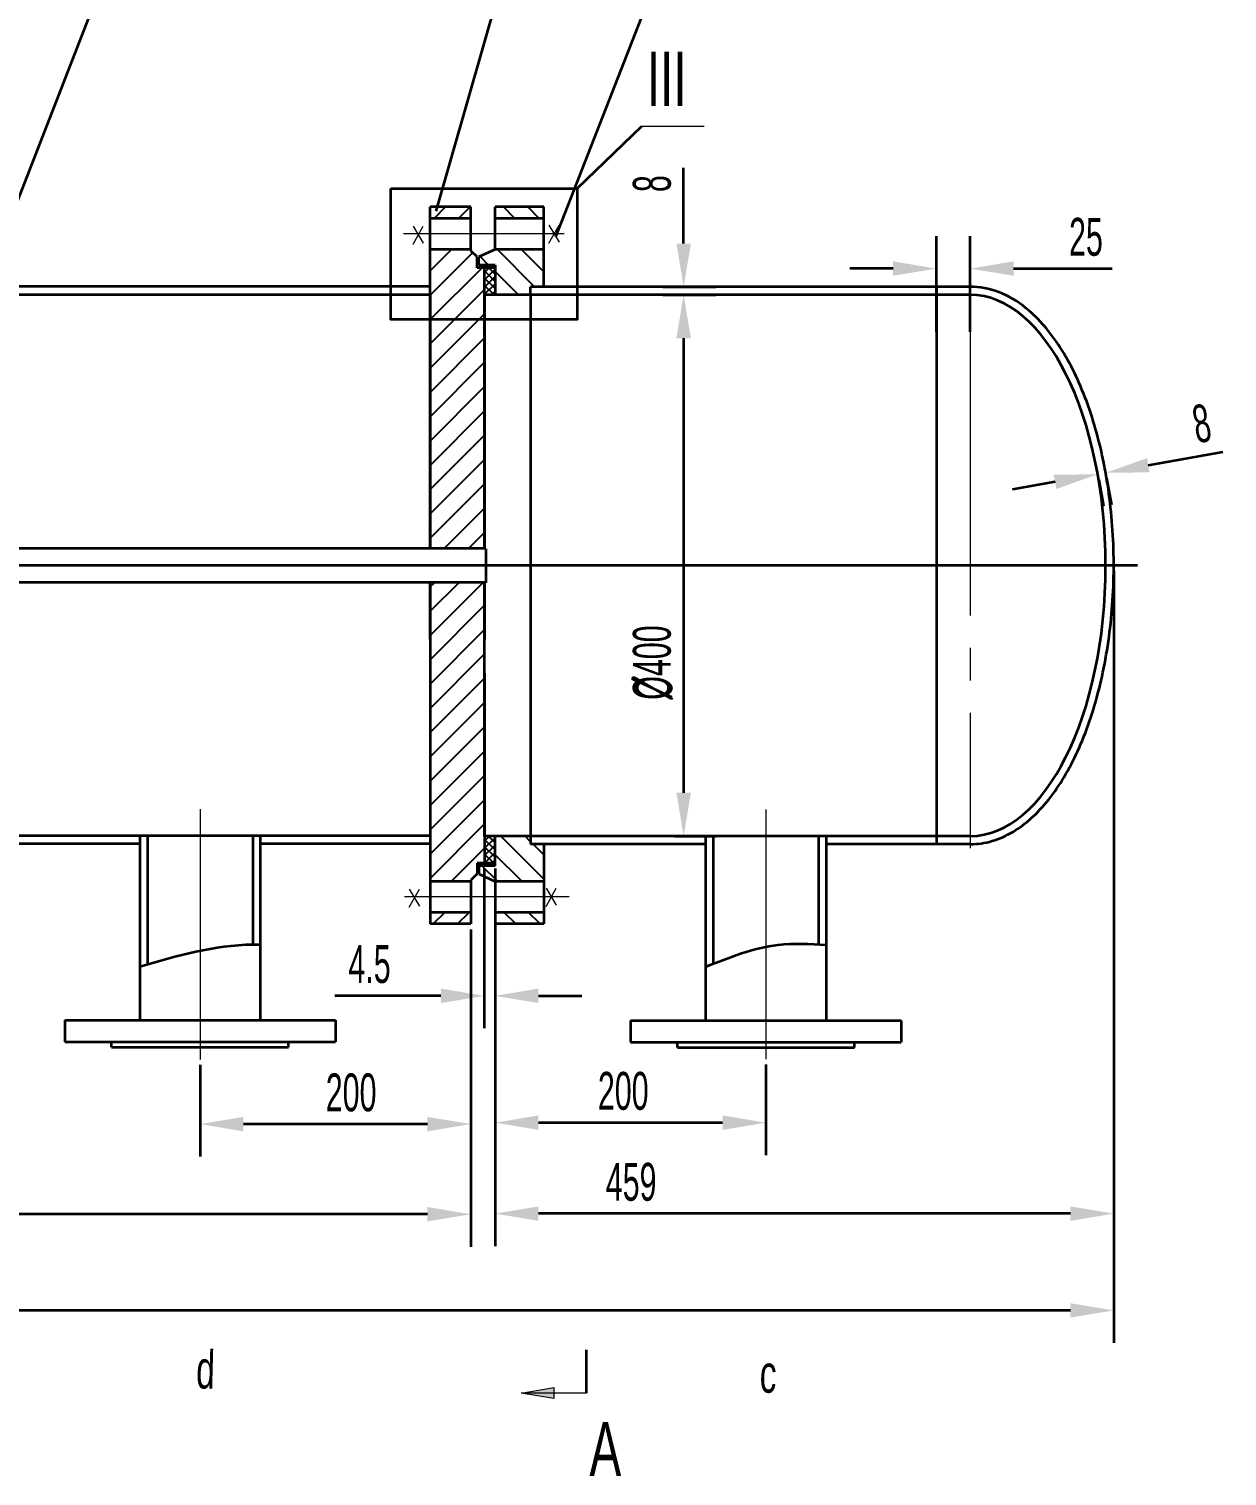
# Model space of a CAD drawing. Header units: millimetres. Extents: x 972 to 2699, y 36 to 635.
# Drawn here: x 1420.4 to 1531, y 387.5 to 521.2 of the extents above; entities that cross this region are included whole.
import ezdxf

# ---------------------------------------------------------------- set-up
doc = ezdxf.new("R2010")
doc.units = ezdxf.units.MM
doc.linetypes.add('EB_DASHDOT', pattern=[39, 30, -3, 3, -3])
for name, color, linetype, lineweight in [('CAXA0', 7, 'Continuous', 70), ('JD$0$中心线层', 2, 'EB_DASHDOT', 0), ('JD$0$主体层', 1, 'Continuous', 35), ('中心线层', 2, 'EB_DASHDOT', 0), ('主体层', 1, 'Continuous', 35), ('图块层', 2, 'Continuous', 0), ('尺寸层', 2, 'Continuous', 35), ('文字层', 2, 'Continuous', 0)]:
    doc.layers.add(name, color=color, linetype=linetype, lineweight=lineweight)
doc.styles.add('HZ', font='ACADTXT.SHX', dxfattribs={"width": 0.6, "bigfont": 'gbcbig.shx'})
doc.styles.add('STYLE1', font='ACADTXT.SHX', dxfattribs={"width": 0.66, "bigfont": 'gbcbig.shx'})
doc.dimstyles.new('UserStyle4', dxfattribs={"dimtxt": 3.5, "dimasz": 4, "dimexe": 3, "dimexo": 0.5, "dimgap": 0.8, "dimtad": 1, "dimdsep": 46, "dimtxsty": 'HZ', "dimcen": 0, "dimdle": 8, "dimadec": 0, "dimazin": 0, "dimtfac": 1, "dimtofl": 0, "dimtmove": 0, "dimatfit": 0, "dimfxl": 0, "dimtolj": 1, "dimtzin": 0, "dimarcsym": 0})

# ---------------------------------------------------------------- blocks, each defined once
blk = doc.blocks.new('CAXBLOCK20')
at = {"layer": 'CAXA0', "color": 0, "linetype": 'Continuous', "lineweight": 25}
for p, q in [((1465.26, 503.66), (1464.2, 504.72)), ((1467.51, 503.66), (1466.45, 504.72)), ((1462.84, 499.34), (1462.05, 500.14)), ((1467.09, 497.34), (1463.65, 500.78)), ((1467.94, 498.73), (1465.89, 500.78)), ((1465.59, 496.59), (1463.44, 498.74)), ((1467.94, 442.61), (1463.96, 446.59)), ((1466.69, 446.1), (1466.2, 446.59)), ((1467.94, 444.85), (1466.95, 445.84)), ((1465.9, 442.41), (1463.44, 444.86)), ((1463.65, 442.41), (1462.21, 443.84)), ((1465.34, 438.47), (1464.28, 439.53)), ((1467.59, 438.47), (1466.53, 439.53))]:
    blk.add_line(p, q, dxfattribs=at)
blk = doc.blocks.new('CAXBLOCK21')
at = {"layer": 'CAXA0', "color": 0, "linetype": 'Continuous', "lineweight": 25}
for p, q in [((1457.81, 503.66), (1458.87, 504.72)), ((1460.05, 503.66), (1461.12, 504.72)), ((1457.44, 498.8), (1459.42, 500.78)), ((1457.44, 496.56), (1461.38, 500.5)), ((1457.44, 494.31), (1462.23, 499.09)), ((1457.44, 492.07), (1462.44, 497.07)), ((1457.44, 489.82), (1462.44, 494.82)), ((1457.44, 487.58), (1462.44, 492.58)), ((1457.44, 485.33), (1462.44, 490.33)), ((1457.44, 483.09), (1462.44, 488.09)), ((1457.44, 480.84), (1462.44, 485.84)), ((1457.44, 478.6), (1462.44, 483.6)), ((1457.44, 476.35), (1462.44, 481.35)), ((1457.44, 474.11), (1462.44, 479.11)), ((1458.74, 473.16), (1462.44, 476.86)), ((1460.99, 473.16), (1462.44, 474.62)), ((1457.44, 465.13), (1462.35, 470.03)), ((1457.44, 467.37), (1460.11, 470.03)), ((1457.44, 469.62), (1457.86, 470.03)), ((1457.44, 462.88), (1462.44, 467.88)), ((1457.44, 460.64), (1462.44, 465.64)), ((1457.44, 458.39), (1462.44, 463.39)), ((1457.44, 456.15), (1462.44, 461.15)), ((1457.44, 453.9), (1462.44, 458.9)), ((1457.44, 451.66), (1462.44, 456.66)), ((1457.44, 449.41), (1462.44, 454.41)), ((1459.05, 448.77), (1462.44, 452.17)), ((1461.29, 448.77), (1462.44, 449.92)), ((1457.44, 444.92), (1461.29, 448.77)), ((1457.44, 447.17), (1459.05, 448.77)), ((1457.44, 442.68), (1462.44, 447.68)), ((1459.42, 442.41), (1462.44, 445.43)), ((1457.73, 438.47), (1458.79, 439.53)), ((1459.97, 438.47), (1461.04, 439.53))]:
    blk.add_line(p, q, dxfattribs=at)
blk = doc.blocks.new('*D53')
at = {"layer": '尺寸层', "linetype": 'ByBlock', "lineweight": -2}
for points in [[(1462.44, 431.83), (1458.44, 431.16), (1458.44, 432.5)], [(1463.44, 431.83), (1467.44, 431.16), (1467.44, 432.5)]]:
    blk.add_hatch(color=0, dxfattribs=at).paths.add_polyline_path(points, flags=0)
at = {"layer": '尺寸层', "color": 0, "linetype": 'ByBlock', "lineweight": -2}
for p, q in [((1462.44, 443.59), (1462.44, 428.83)), ((1463.44, 443.59), (1463.44, 428.83)), ((1458.44, 431.83), (1448.64, 431.83)), ((1467.44, 431.83), (1471.44, 431.83))]:
    blk.add_line(p, q, dxfattribs=at)
at = {"layer": '尺寸层', "color": 0, "linetype": 'ByBlock', "lineweight": -2, "insert": (1449.89, 436.52), "char_height": 3.5, "attachment_point": 1, "style": 'HZ'}
blk.add_mtext('4.5', dxfattribs=at)
blk = doc.blocks.new('CAXBLOCK22')
at = {"layer": 'CAXA0', "color": 0, "linetype": 'Continuous', "lineweight": 25}
for p, q in [((1462.44, 446.1), (1462.93, 446.59)), ((1462.83, 446.59), (1463.44, 445.98)), ((1462.44, 445.43), (1463.44, 446.43)), ((1462.44, 446.31), (1463.44, 445.31)), ((1462.44, 444.76), (1463.44, 445.76)), ((1462.44, 445.64), (1463.44, 444.64)), ((1462.44, 444.96), (1463.31, 444.09)), ((1462.44, 444.29), (1462.64, 444.09)), ((1462.46, 444.09), (1463.44, 445.08)), ((1463.13, 444.09), (1463.44, 444.41))]:
    blk.add_line(p, q, dxfattribs=at)
blk = doc.blocks.new('CAXBLOCK23')
at = {"layer": 'CAXA0', "color": 0, "linetype": 'Continuous', "lineweight": 25}
for p, q in [((1462.44, 498.64), (1462.9, 499.09)), ((1462.44, 497.96), (1463.44, 498.96)), ((1462.44, 498.84), (1463.44, 497.84)), ((1462.87, 499.09), (1463.44, 498.52)), ((1462.44, 497.29), (1463.44, 498.29)), ((1462.44, 498.17), (1463.44, 497.17)), ((1462.44, 496.62), (1463.44, 497.62)), ((1462.44, 497.5), (1463.35, 496.59)), ((1462.44, 496.82), (1462.67, 496.59)), ((1463.09, 496.59), (1463.44, 496.94))]:
    blk.add_line(p, q, dxfattribs=at)
blk = doc.blocks.new('*D56')
at = {"layer": '尺寸层', "linetype": 'ByBlock', "lineweight": -2}
for points in [[(1504.19, 499.02), (1500.19, 498.36), (1500.19, 499.69)], [(1507.32, 499.02), (1511.32, 498.36), (1511.32, 499.69)]]:
    blk.add_hatch(color=0, dxfattribs=at).paths.add_polyline_path(points, flags=0)
at = {"layer": '尺寸层', "color": 0, "linetype": 'ByBlock', "lineweight": -2}
for p, q in [((1504.19, 493.18), (1504.19, 502.02)), ((1507.32, 493.18), (1507.32, 502.02)), ((1500.19, 499.02), (1496.19, 499.02)), ((1511.32, 499.02), (1520.42, 499.02))]:
    blk.add_line(p, q, dxfattribs=at)
at = {"layer": '尺寸层', "color": 0, "linetype": 'ByBlock', "lineweight": -2, "insert": (1516.44, 503.71), "char_height": 3.5, "attachment_point": 1, "style": 'HZ'}
blk.add_mtext('25', dxfattribs=at)
blk = doc.blocks.new('*D63')
at = {"layer": '尺寸层', "linetype": 'ByBlock', "lineweight": -2}
for points in [[(1463.44, 420.11), (1467.44, 419.44), (1467.44, 420.78)], [(1488.44, 420.11), (1484.44, 419.44), (1484.44, 420.78)]]:
    blk.add_hatch(color=0, dxfattribs=at).paths.add_polyline_path(points, flags=0)
at = {"layer": '尺寸层', "color": 0, "linetype": 'ByBlock', "lineweight": -2}
for p, q in [((1463.44, 437.97), (1463.44, 417.11)), ((1488.44, 425.49), (1488.44, 417.11)), ((1484.44, 420.11), (1467.44, 420.11))]:
    blk.add_line(p, q, dxfattribs=at)
at = {"layer": '尺寸层', "color": 0, "linetype": 'ByBlock', "lineweight": -2, "insert": (1472.93, 424.8), "char_height": 3.5, "attachment_point": 1, "style": 'HZ'}
blk.add_mtext('200', dxfattribs=at)
blk = doc.blocks.new('*D64')
at = {"layer": '尺寸层', "linetype": 'ByBlock', "lineweight": -2}
for points in [[(1436.19, 419.98), (1440.19, 419.31), (1440.19, 420.64)], [(1461.19, 419.98), (1457.19, 419.31), (1457.19, 420.64)]]:
    blk.add_hatch(color=0, dxfattribs=at).paths.add_polyline_path(points, flags=0)
at = {"layer": '尺寸层', "color": 0, "linetype": 'ByBlock', "lineweight": -2}
for p, q in [((1461.19, 437.97), (1461.19, 416.98)), ((1436.19, 425.46), (1436.19, 416.98)), ((1457.19, 419.98), (1440.19, 419.98))]:
    blk.add_line(p, q, dxfattribs=at)
at = {"layer": '尺寸层', "color": 0, "linetype": 'ByBlock', "lineweight": -2, "insert": (1447.8, 424.66), "char_height": 3.5, "attachment_point": 1, "style": 'HZ'}
blk.add_mtext('200', dxfattribs=at)
blk = doc.blocks.new('*D65')
at = {"layer": '尺寸层', "linetype": 'ByBlock', "lineweight": -2}
for points in [[(1480.85, 496.59), (1481.52, 492.59), (1480.18, 492.59)], [(1480.85, 446.59), (1481.52, 450.59), (1480.18, 450.59)]]:
    blk.add_hatch(color=0, dxfattribs=at).paths.add_polyline_path(points, flags=0)
at = {"layer": '尺寸层', "color": 0, "linetype": 'ByBlock', "lineweight": -2}
for p, q in [((1481.65, 496.59), (1477.85, 496.59)), ((1480.85, 492.59), (1480.85, 450.59)), ((1480, 446.59), (1483.85, 446.59))]:
    blk.add_line(p, q, dxfattribs=at)
at = {"layer": '尺寸层', "color": 0, "linetype": 'ByBlock', "lineweight": -2, "insert": (1476.16, 459.19), "char_height": 3.5, "attachment_point": 1, "rotation": 90, "style": 'HZ'}
blk.add_mtext('∅400', dxfattribs=at)
blk = doc.blocks.new('*D67')
at = {"layer": '尺寸层', "linetype": 'ByBlock', "lineweight": -2}
for points in [[(1480.85, 497.34), (1481.52, 501.34), (1480.18, 501.34)], [(1480.85, 496.59), (1481.52, 492.59), (1480.18, 492.59)]]:
    blk.add_hatch(color=0, dxfattribs=at).paths.add_polyline_path(points, flags=0)
at = {"layer": '尺寸层', "color": 0, "linetype": 'ByBlock', "lineweight": -2}
for p, q in [((1480.85, 501.34), (1480.85, 508.34)), ((1478.94, 497.34), (1483.85, 497.34)), ((1478.94, 496.59), (1483.85, 496.59)), ((1480.85, 492.59), (1480.85, 488.59))]:
    blk.add_line(p, q, dxfattribs=at)
at = {"layer": '尺寸层', "color": 0, "linetype": 'ByBlock', "lineweight": -2, "insert": (1476.16, 506.09), "char_height": 3.5, "attachment_point": 1, "rotation": 90, "style": 'HZ'}
blk.add_mtext('8', dxfattribs=at)
blk = doc.blocks.new('*D70')
at = {"layer": '尺寸层', "linetype": 'ByBlock', "lineweight": -2}
for points in [[(1387.58, 411.65), (1391.58, 410.99), (1391.58, 412.32)], [(1461.19, 411.65), (1457.19, 410.99), (1457.19, 412.32)]]:
    blk.add_hatch(color=0, dxfattribs=at).paths.add_polyline_path(points, flags=0)
at = {"layer": '尺寸层', "color": 0, "linetype": 'ByBlock', "lineweight": -2}
for p, q in [((1461.19, 437.97), (1461.19, 408.65)), ((1387.58, 411.46), (1387.58, 408.65)), ((1457.19, 411.65), (1391.58, 411.65))]:
    blk.add_line(p, q, dxfattribs=at)
at = {"layer": '尺寸层', "color": 0, "linetype": 'ByBlock', "lineweight": -2, "insert": (1407.03, 416.34), "char_height": 3.5, "attachment_point": 1, "style": 'HZ'}
blk.add_mtext('589', dxfattribs=at)
blk = doc.blocks.new('*D73')
at = {"layer": '尺寸层', "linetype": 'ByBlock', "lineweight": -2}
for points in [[(1463.44, 411.71), (1467.44, 411.04), (1467.44, 412.37)], [(1520.57, 411.71), (1516.57, 411.04), (1516.57, 412.37)]]:
    blk.add_hatch(color=0, dxfattribs=at).paths.add_polyline_path(points, flags=0)
at = {"layer": '尺寸层', "color": 0, "linetype": 'ByBlock', "lineweight": -2}
for p, q in [((1520.57, 471.09), (1520.57, 408.71)), ((1463.44, 437.97), (1463.44, 408.71)), ((1516.57, 411.71), (1467.44, 411.71))]:
    blk.add_line(p, q, dxfattribs=at)
at = {"layer": '尺寸层', "color": 0, "linetype": 'ByBlock', "lineweight": -2, "insert": (1473.66, 416.4), "char_height": 3.5, "attachment_point": 1, "style": 'HZ'}
blk.add_mtext('459', dxfattribs=at)
blk = doc.blocks.new('*D74')
at = {"layer": '尺寸层', "linetype": 'Continuous', "lineweight": 35}
for points in [[(1029.82, 402.77), (1033.82, 402.1), (1033.82, 403.43)], [(1520.57, 402.77), (1516.57, 402.1), (1516.57, 403.43)]]:
    blk.add_hatch(color=0, dxfattribs=at).paths.add_polyline_path(points, flags=0)
at = {"layer": '尺寸层', "color": 0, "linetype": 'Continuous', "lineweight": 35}
for p, q in [((1029.82, 471.1), (1029.82, 399.77)), ((1520.57, 471.09), (1520.57, 399.77)), ((1516.57, 402.77), (1033.82, 402.77))]:
    blk.add_line(p, q, dxfattribs=at)
at = {"layer": '尺寸层', "color": 0, "linetype": 'Continuous', "lineweight": 35, "insert": (1244.04, 407.45), "char_height": 3.5, "attachment_point": 1, "style": 'HZ'}
blk.add_mtext('5391', dxfattribs=at)
blk = doc.blocks.new('*D118')
at = {"layer": '尺寸层', "linetype": 'Continuous', "lineweight": 35}
for points in [[(1519.83, 480.15), (1523.88, 480.2), (1523.65, 481.51)], [(1519.09, 480.02), (1515.27, 478.66), (1515.03, 479.97)]]:
    blk.add_hatch(color=0, dxfattribs=at).paths.add_polyline_path(points, flags=0)
at = {"layer": '尺寸层', "color": 0, "linetype": 'Continuous', "lineweight": 35}
for p, q in [((1523.76, 480.85), (1530.65, 482.09)), ((1515.15, 479.31), (1511.21, 478.61)), ((1519.18, 479.52), (1519.62, 477.06)), ((1519.91, 479.66), (1520.36, 477.2))]:
    blk.add_line(p, q, dxfattribs=at)
at = {"layer": '尺寸层', "color": 0, "linetype": 'Continuous', "lineweight": 35, "insert": (1527.61, 486.31), "char_height": 3.5, "attachment_point": 1, "rotation": 10.1428, "style": 'HZ'}
blk.add_mtext('8', dxfattribs=at)
blk = doc.blocks.new('CAXBLOCK65')
at = {"layer": 'CAXA0', "color": 0, "linetype": 'Continuous', "lineweight": 25}
for p, q in [((1465.26, 503.66), (1464.2, 504.72)), ((1467.51, 503.66), (1466.45, 504.72)), ((1462.84, 499.34), (1462.05, 500.14)), ((1467.09, 497.34), (1463.65, 500.78)), ((1467.94, 498.73), (1465.89, 500.78)), ((1465.59, 496.59), (1463.44, 498.74)), ((1467.94, 442.61), (1463.96, 446.59)), ((1466.69, 446.1), (1466.2, 446.59)), ((1467.94, 444.85), (1466.95, 445.84)), ((1465.9, 442.41), (1463.44, 444.86)), ((1463.65, 442.41), (1462.21, 443.84)), ((1465.34, 438.47), (1464.28, 439.53)), ((1467.59, 438.47), (1466.53, 439.53))]:
    blk.add_line(p, q, dxfattribs=at)
blk = doc.blocks.new('CAXBLOCK66')
at = {"layer": 'CAXA0', "color": 0, "linetype": 'Continuous', "lineweight": 25}
for p, q in [((1457.81, 503.66), (1458.87, 504.72)), ((1460.05, 503.66), (1461.12, 504.72)), ((1457.44, 498.8), (1459.42, 500.78)), ((1457.44, 496.56), (1461.38, 500.5)), ((1457.44, 494.31), (1462.23, 499.09)), ((1457.44, 492.07), (1462.44, 497.07)), ((1457.44, 489.82), (1462.44, 494.82)), ((1457.44, 487.58), (1462.44, 492.58)), ((1457.44, 485.33), (1462.44, 490.33)), ((1457.44, 483.09), (1462.44, 488.09)), ((1457.44, 480.84), (1462.44, 485.84)), ((1457.44, 478.6), (1462.44, 483.6)), ((1457.44, 476.35), (1462.44, 481.35)), ((1457.44, 474.11), (1462.44, 479.11)), ((1458.74, 473.16), (1462.44, 476.86)), ((1460.99, 473.16), (1462.44, 474.62)), ((1457.44, 465.13), (1462.35, 470.03)), ((1457.44, 467.37), (1460.11, 470.03)), ((1457.44, 469.62), (1457.86, 470.03)), ((1457.44, 462.88), (1462.44, 467.88)), ((1457.44, 460.64), (1462.44, 465.64)), ((1457.44, 458.39), (1462.44, 463.39)), ((1457.44, 456.15), (1462.44, 461.15)), ((1457.44, 453.9), (1462.44, 458.9)), ((1457.44, 451.66), (1462.44, 456.66)), ((1457.44, 449.41), (1462.44, 454.41)), ((1459.05, 448.77), (1462.44, 452.17)), ((1461.29, 448.77), (1462.44, 449.92)), ((1457.44, 444.92), (1461.29, 448.77)), ((1457.44, 447.17), (1459.05, 448.77)), ((1457.44, 442.68), (1462.44, 447.68)), ((1459.42, 442.41), (1462.44, 445.43)), ((1457.73, 438.47), (1458.79, 439.53)), ((1459.97, 438.47), (1461.04, 439.53))]:
    blk.add_line(p, q, dxfattribs=at)
blk = doc.blocks.new('*D173')
at = {"layer": '尺寸层', "linetype": 'Continuous', "lineweight": 35}
for points in [[(1462.44, 431.83), (1458.44, 431.16), (1458.44, 432.5)], [(1463.44, 431.83), (1467.44, 431.16), (1467.44, 432.5)]]:
    blk.add_hatch(color=0, dxfattribs=at).paths.add_polyline_path(points, flags=0)
at = {"layer": '尺寸层', "color": 0, "linetype": 'Continuous', "lineweight": 35}
for p, q in [((1462.44, 443.59), (1462.44, 428.83)), ((1463.44, 443.59), (1463.44, 428.83)), ((1458.44, 431.83), (1448.64, 431.83)), ((1467.44, 431.83), (1471.44, 431.83))]:
    blk.add_line(p, q, dxfattribs=at)
at = {"layer": '尺寸层', "color": 0, "linetype": 'Continuous', "lineweight": 35, "insert": (1449.89, 436.52), "char_height": 3.5, "attachment_point": 1, "style": 'HZ'}
blk.add_mtext('4.5', dxfattribs=at)
blk = doc.blocks.new('CAXBLOCK67')
at = {"layer": 'CAXA0', "color": 0, "linetype": 'Continuous', "lineweight": 25}
for p, q in [((1462.44, 446.1), (1462.93, 446.59)), ((1462.83, 446.59), (1463.44, 445.98)), ((1462.44, 445.43), (1463.44, 446.43)), ((1462.44, 446.31), (1463.44, 445.31)), ((1462.44, 444.76), (1463.44, 445.76)), ((1462.44, 445.64), (1463.44, 444.64)), ((1462.44, 444.96), (1463.31, 444.09)), ((1462.44, 444.29), (1462.64, 444.09)), ((1462.46, 444.09), (1463.44, 445.08)), ((1463.13, 444.09), (1463.44, 444.41))]:
    blk.add_line(p, q, dxfattribs=at)
blk = doc.blocks.new('CAXBLOCK68')
at = {"layer": 'CAXA0', "color": 0, "linetype": 'Continuous', "lineweight": 25}
for p, q in [((1462.44, 498.64), (1462.9, 499.09)), ((1462.44, 497.96), (1463.44, 498.96)), ((1462.44, 498.84), (1463.44, 497.84)), ((1462.87, 499.09), (1463.44, 498.52)), ((1462.44, 497.29), (1463.44, 498.29)), ((1462.44, 498.17), (1463.44, 497.17)), ((1462.44, 496.62), (1463.44, 497.62)), ((1462.44, 497.5), (1463.35, 496.59)), ((1462.44, 496.82), (1462.67, 496.59)), ((1463.09, 496.59), (1463.44, 496.94))]:
    blk.add_line(p, q, dxfattribs=at)
blk = doc.blocks.new('*D176')
at = {"layer": '尺寸层', "linetype": 'Continuous', "lineweight": 35}
for points in [[(1504.19, 499.02), (1500.19, 498.36), (1500.19, 499.69)], [(1507.32, 499.02), (1511.32, 498.36), (1511.32, 499.69)]]:
    blk.add_hatch(color=0, dxfattribs=at).paths.add_polyline_path(points, flags=0)
at = {"layer": '尺寸层', "color": 0, "linetype": 'Continuous', "lineweight": 35}
for p, q in [((1504.19, 493.18), (1504.19, 502.02)), ((1507.32, 493.18), (1507.32, 502.02)), ((1500.19, 499.02), (1496.19, 499.02)), ((1511.32, 499.02), (1520.42, 499.02))]:
    blk.add_line(p, q, dxfattribs=at)
at = {"layer": '尺寸层', "color": 0, "linetype": 'Continuous', "lineweight": 35, "insert": (1516.44, 503.71), "char_height": 3.5, "attachment_point": 1, "style": 'HZ'}
blk.add_mtext('25', dxfattribs=at)
blk = doc.blocks.new('*D183')
at = {"layer": '尺寸层', "linetype": 'Continuous', "lineweight": 35}
for points in [[(1463.44, 420.11), (1467.44, 419.44), (1467.44, 420.78)], [(1488.44, 420.11), (1484.44, 419.44), (1484.44, 420.78)]]:
    blk.add_hatch(color=0, dxfattribs=at).paths.add_polyline_path(points, flags=0)
at = {"layer": '尺寸层', "color": 0, "linetype": 'Continuous', "lineweight": 35}
for p, q in [((1463.44, 437.97), (1463.44, 417.11)), ((1488.44, 425.49), (1488.44, 417.11)), ((1484.44, 420.11), (1467.44, 420.11))]:
    blk.add_line(p, q, dxfattribs=at)
at = {"layer": '尺寸层', "color": 0, "linetype": 'Continuous', "lineweight": 35, "insert": (1472.93, 424.8), "char_height": 3.5, "attachment_point": 1, "style": 'HZ'}
blk.add_mtext('200', dxfattribs=at)
blk = doc.blocks.new('*D184')
at = {"layer": '尺寸层', "linetype": 'Continuous', "lineweight": 35}
for points in [[(1436.19, 419.98), (1440.19, 419.31), (1440.19, 420.64)], [(1461.19, 419.98), (1457.19, 419.31), (1457.19, 420.64)]]:
    blk.add_hatch(color=0, dxfattribs=at).paths.add_polyline_path(points, flags=0)
at = {"layer": '尺寸层', "color": 0, "linetype": 'Continuous', "lineweight": 35}
for p, q in [((1461.19, 437.97), (1461.19, 416.98)), ((1436.19, 425.46), (1436.19, 416.98)), ((1457.19, 419.98), (1440.19, 419.98))]:
    blk.add_line(p, q, dxfattribs=at)
at = {"layer": '尺寸层', "color": 0, "linetype": 'Continuous', "lineweight": 35, "insert": (1447.8, 424.66), "char_height": 3.5, "attachment_point": 1, "style": 'HZ'}
blk.add_mtext('200', dxfattribs=at)
blk = doc.blocks.new('*D185')
at = {"layer": '尺寸层', "linetype": 'Continuous', "lineweight": 35}
for points in [[(1480.85, 496.59), (1481.52, 492.59), (1480.18, 492.59)], [(1480.85, 446.59), (1481.52, 450.59), (1480.18, 450.59)]]:
    blk.add_hatch(color=0, dxfattribs=at).paths.add_polyline_path(points, flags=0)
at = {"layer": '尺寸层', "color": 0, "linetype": 'Continuous', "lineweight": 35}
for p, q in [((1481.65, 496.59), (1477.85, 496.59)), ((1480.85, 492.59), (1480.85, 450.59)), ((1480, 446.59), (1483.85, 446.59))]:
    blk.add_line(p, q, dxfattribs=at)
at = {"layer": '尺寸层', "color": 0, "linetype": 'Continuous', "lineweight": 35, "insert": (1476.16, 459.19), "char_height": 3.5, "attachment_point": 1, "rotation": 90, "style": 'HZ'}
blk.add_mtext('%%c400', dxfattribs=at)
blk = doc.blocks.new('*D187')
at = {"layer": '尺寸层', "linetype": 'Continuous', "lineweight": 35}
for points in [[(1480.85, 497.34), (1481.52, 501.34), (1480.18, 501.34)], [(1480.85, 496.59), (1481.52, 492.59), (1480.18, 492.59)]]:
    blk.add_hatch(color=0, dxfattribs=at).paths.add_polyline_path(points, flags=0)
at = {"layer": '尺寸层', "color": 0, "linetype": 'Continuous', "lineweight": 35}
for p, q in [((1480.85, 501.34), (1480.85, 508.34)), ((1478.94, 497.34), (1483.85, 497.34)), ((1478.94, 496.59), (1483.85, 496.59)), ((1480.85, 492.59), (1480.85, 488.59))]:
    blk.add_line(p, q, dxfattribs=at)
at = {"layer": '尺寸层', "color": 0, "linetype": 'Continuous', "lineweight": 35, "insert": (1476.16, 506.09), "char_height": 3.5, "attachment_point": 1, "rotation": 90, "style": 'HZ'}
blk.add_mtext('8', dxfattribs=at)
blk = doc.blocks.new('*D190')
at = {"layer": '尺寸层', "linetype": 'Continuous', "lineweight": 35}
for points in [[(1387.58, 411.65), (1391.58, 410.99), (1391.58, 412.32)], [(1461.19, 411.65), (1457.19, 410.99), (1457.19, 412.32)]]:
    blk.add_hatch(color=0, dxfattribs=at).paths.add_polyline_path(points, flags=0)
at = {"layer": '尺寸层', "color": 0, "linetype": 'Continuous', "lineweight": 35}
for p, q in [((1461.19, 437.97), (1461.19, 408.65)), ((1387.58, 411.46), (1387.58, 408.65)), ((1457.19, 411.65), (1391.58, 411.65))]:
    blk.add_line(p, q, dxfattribs=at)
at = {"layer": '尺寸层', "color": 0, "linetype": 'Continuous', "lineweight": 35, "insert": (1407.03, 416.34), "char_height": 3.5, "attachment_point": 1, "style": 'HZ'}
blk.add_mtext('589', dxfattribs=at)
blk = doc.blocks.new('*D193')
at = {"layer": '尺寸层', "linetype": 'Continuous', "lineweight": 35}
for points in [[(1463.44, 411.71), (1467.44, 411.04), (1467.44, 412.37)], [(1520.57, 411.71), (1516.57, 411.04), (1516.57, 412.37)]]:
    blk.add_hatch(color=0, dxfattribs=at).paths.add_polyline_path(points, flags=0)
at = {"layer": '尺寸层', "color": 0, "linetype": 'Continuous', "lineweight": 35}
for p, q in [((1520.57, 471.09), (1520.57, 408.71)), ((1463.44, 437.97), (1463.44, 408.71)), ((1516.57, 411.71), (1467.44, 411.71))]:
    blk.add_line(p, q, dxfattribs=at)
at = {"layer": '尺寸层', "color": 0, "linetype": 'Continuous', "lineweight": 35, "insert": (1473.66, 416.4), "char_height": 3.5, "attachment_point": 1, "style": 'HZ'}
blk.add_mtext('459', dxfattribs=at)
blk = doc.blocks.new('*D194')
at = {"layer": '尺寸层', "linetype": 'Continuous', "lineweight": 35}
for points in [[(1029.82, 402.77), (1033.82, 402.1), (1033.82, 403.43)], [(1520.57, 402.77), (1516.57, 402.1), (1516.57, 403.43)]]:
    blk.add_hatch(color=0, dxfattribs=at).paths.add_polyline_path(points, flags=0)
at = {"layer": '尺寸层', "color": 0, "linetype": 'Continuous', "lineweight": 35}
for p, q in [((1029.82, 471.1), (1029.82, 399.77)), ((1520.57, 471.09), (1520.57, 399.77)), ((1516.57, 402.77), (1033.82, 402.77))]:
    blk.add_line(p, q, dxfattribs=at)
at = {"layer": '尺寸层', "color": 0, "linetype": 'Continuous', "lineweight": 35, "insert": (1244.04, 407.45), "char_height": 3.5, "attachment_point": 1, "style": 'HZ'}
blk.add_mtext('5391', dxfattribs=at)
blk = doc.blocks.new('*D238')
at = {"layer": '尺寸层', "linetype": 'Continuous', "lineweight": 35}
for points in [[(1519.83, 480.15), (1523.88, 480.2), (1523.65, 481.51)], [(1519.09, 480.02), (1515.27, 478.66), (1515.03, 479.97)]]:
    blk.add_hatch(color=0, dxfattribs=at).paths.add_polyline_path(points, flags=0)
at = {"layer": '尺寸层', "color": 0, "linetype": 'Continuous', "lineweight": 35}
for p, q in [((1523.76, 480.85), (1530.65, 482.09)), ((1515.15, 479.31), (1511.21, 478.61)), ((1519.18, 479.52), (1519.62, 477.06)), ((1519.91, 479.66), (1520.36, 477.2))]:
    blk.add_line(p, q, dxfattribs=at)
at = {"layer": '尺寸层', "color": 0, "linetype": 'Continuous', "lineweight": 35, "insert": (1527.61, 486.31), "char_height": 3.5, "attachment_point": 1, "rotation": 10.1428, "style": 'HZ'}
blk.add_mtext('8', dxfattribs=at)

msp = doc.modelspace()

# ---------------------------------------------------------------- hatches: boundary and pattern name
at = {"layer": '图块层', "linetype": 'Continuous', "lineweight": 0}
h = msp.add_hatch(color=256, dxfattribs=at)
h.paths.add_polyline_path([(1465.85024, 395.13229), (1468.85024, 395.13229), (1468.85024, 394.63229)], flags=0)
h.paths.add_polyline_path([(1465.85024, 395.13229), (1468.85024, 395.63229), (1468.85024, 395.13229)], flags=0)
h = msp.add_hatch(color=256, dxfattribs=at)
h.paths.add_polyline_path([(1465.85024, 395.13229), (1468.85024, 395.13229), (1468.85024, 394.63229)], flags=0)
h.paths.add_polyline_path([(1465.85024, 395.13229), (1468.85024, 395.63229), (1468.85024, 395.13229)], flags=0)

# ---------------------------------------------------------------- linework, layer by layer
at = {"layer": 'JD$0$中心线层', "linetype": 'EB_DASHDOT', "lineweight": 0}
for p, q in [((1455.85839, 501.26553), (1456.79658, 502.93471)), ((1455.85839, 502.93471), (1456.79658, 501.36986)), ((1455.85839, 501.26553), (1456.79658, 502.93471)), ((1455.85839, 502.93471), (1456.79658, 501.36986)), ((1468.40837, 501.35781), (1469.34655, 503.02698)), ((1468.40837, 503.02698), (1469.34655, 501.46213)), ((1468.40837, 501.35781), (1469.34655, 503.02698)), ((1468.40837, 503.02698), (1469.34655, 501.46213)), ((1469.82139, 502.21947), (1454.97813, 502.21947)), ((1469.82139, 502.21947), (1454.97813, 502.21947)), ((1436.19434, 449.07536), (1436.19434, 426.02396)), ((1436.19434, 449.07536), (1436.19434, 426.02396)), ((1436.19434, 449.0108), (1436.19434, 425.9594)), ((1436.19434, 449.0108), (1436.19434, 425.9594)), ((1488.44434, 449.04308), (1488.44434, 425.99168)), ((1488.44434, 449.04308), (1488.44434, 425.99168)), ((1488.44434, 449.04308), (1488.44434, 425.99168)), ((1488.44434, 449.04308), (1488.44434, 425.99168)), ((1455.50334, 440.00908), (1456.44153, 441.67826)), ((1455.50334, 441.67826), (1456.44153, 440.11341)), ((1455.50334, 440.00908), (1456.44153, 441.67826)), ((1455.50334, 441.67826), (1456.44153, 440.11341)), ((1468.1417, 441.76671), (1469.07989, 440.20185)), ((1468.1417, 440.09753), (1469.07989, 441.76671)), ((1468.1417, 441.76671), (1469.07989, 440.20185)), ((1468.1417, 440.09753), (1469.07989, 441.76671)), ((1470.26962, 440.96947), (1455.07727, 440.96947)), ((1470.26962, 440.96947), (1455.07727, 440.96947)), ((1469.07502, 440.96947), (1457.44434, 440.96947)), ((1469.07502, 440.96947), (1457.44434, 440.96947))]:
    msp.add_line(p, q, dxfattribs=at)
at = {"layer": 'JD$0$主体层', "linetype": 'Continuous', "lineweight": 35}
for p, q in [((1457.44434, 473.15697), (1457.44434, 504.72163)), ((1457.44434, 496.59447), (1457.44434, 504.72163)), ((1457.44434, 473.15697), (1457.44434, 504.72163)), ((1457.44434, 496.59447), (1457.44434, 504.72163)), ((1461.19434, 504.71947), (1457.44434, 504.71947)), ((1461.19434, 504.71947), (1457.44434, 504.71947)), ((1461.19434, 504.71947), (1457.44434, 504.71947)), ((1461.19434, 504.71947), (1457.44434, 504.71947)), ((1461.19434, 500.67814), (1461.19434, 504.71947)), ((1461.19434, 500.67814), (1461.19434, 504.71947)), ((1461.19434, 500.67814), (1461.19434, 504.71947)), ((1461.19434, 500.67814), (1461.19434, 504.71947)), ((1467.94434, 504.71947), (1463.44434, 504.71947)), ((1463.44434, 500.78197), (1463.44434, 504.71947)), ((1463.44434, 500.78197), (1463.44434, 504.71947)), ((1467.94434, 504.71947), (1463.44434, 504.71947)), ((1467.94434, 504.71947), (1463.44434, 504.71947)), ((1467.94434, 504.71947), (1463.44434, 504.71947)), ((1467.94434, 504.71947), (1463.44434, 504.71947)), ((1463.44434, 500.78197), (1463.44434, 504.71947)), ((1463.44434, 500.78197), (1463.44434, 504.71947)), ((1467.94434, 504.71947), (1463.44434, 504.71947)), ((1467.94434, 504.71947), (1463.44434, 504.71947)), ((1467.94434, 504.71947), (1463.44434, 504.71947)), ((1467.94434, 499.3348), (1467.94434, 504.71947)), ((1467.94434, 497.34447), (1467.94434, 504.71947)), ((1467.94434, 499.3348), (1467.94434, 504.71947)), ((1467.94434, 497.34447), (1467.94434, 504.71947)), ((1461.19434, 503.65697), (1457.44434, 503.65697)), ((1461.19434, 503.65697), (1457.44434, 503.65697)), ((1461.19434, 503.65697), (1457.44434, 503.65697)), ((1461.19434, 503.65697), (1457.44434, 503.65697)), ((1467.94434, 503.65697), (1463.44434, 503.65697)), ((1467.94434, 503.65697), (1463.44434, 503.65697)), ((1467.94434, 503.65697), (1463.44434, 503.65697)), ((1467.94434, 503.65697), (1463.44434, 503.65697)), ((1467.94434, 503.65697), (1463.44434, 503.65697)), ((1467.94434, 503.65697), (1463.44434, 503.65697)), ((1467.94434, 503.65697), (1463.44434, 503.65697)), ((1467.94434, 503.65697), (1463.44434, 503.65697)), ((1461.19434, 500.78197), (1457.44434, 500.78197)), ((1461.19434, 500.78197), (1457.44434, 500.78197)), ((1461.19434, 500.78197), (1457.44434, 500.78197)), ((1461.19434, 500.78197), (1457.44434, 500.78197)), ((1461.79434, 500.09447), (1461.20163, 500.67104)), ((1461.79434, 500.09447), (1461.20163, 500.67104)), ((1461.79434, 500.09447), (1461.20163, 500.67104)), ((1461.79434, 500.09447), (1461.20163, 500.67104)), ((1461.79434, 499.09447), (1461.79434, 500.09447)), ((1461.79434, 499.09447), (1461.79434, 500.09447)), ((1461.79434, 499.09447), (1461.79434, 500.09447)), ((1461.79434, 499.09447), (1461.79434, 500.09447)), ((1463.44434, 500.78197), (1461.94434, 500.09447)), ((1463.44434, 500.78197), (1461.94434, 500.09447)), ((1461.94434, 499.34447), (1461.94434, 500.09447)), ((1461.94434, 499.34447), (1461.94434, 500.09447)), ((1461.94434, 499.34447), (1461.94434, 500.09447)), ((1461.94434, 499.34447), (1461.94434, 500.09447)), ((1467.94434, 500.78197), (1463.44434, 500.78197)), ((1467.94434, 500.78197), (1463.44434, 500.78197)), ((1467.94434, 500.78197), (1463.44434, 500.78197)), ((1467.94434, 500.78197), (1463.44434, 500.78197)), ((1467.94434, 500.78197), (1463.44434, 500.78197)), ((1467.94434, 500.78197), (1463.44434, 500.78197)), ((1467.94434, 500.78197), (1463.44434, 500.78197)), ((1467.94434, 500.78197), (1463.44434, 500.78197)), ((1463.44434, 499.09447), (1461.79434, 499.09447)), ((1462.44434, 499.09447), (1461.79434, 499.09447)), ((1462.44434, 499.09447), (1461.79434, 499.09447)), ((1463.44434, 499.09447), (1461.79434, 499.09447)), ((1462.44434, 499.09447), (1461.79434, 499.09447)), ((1462.44434, 499.09447), (1461.79434, 499.09447)), ((1463.44434, 499.34447), (1461.94434, 499.34447)), ((1462.69434, 499.34447), (1461.94434, 499.34447)), ((1462.69434, 499.34447), (1461.94434, 499.34447)), ((1462.69434, 499.34447), (1461.94434, 499.34447)), ((1462.69434, 499.34447), (1461.94434, 499.34447)), ((1463.44434, 499.34447), (1461.94434, 499.34447)), ((1462.69434, 499.34447), (1461.94434, 499.34447)), ((1462.69434, 499.34447), (1461.94434, 499.34447)), ((1462.69434, 499.34447), (1461.94434, 499.34447)), ((1462.69434, 499.34447), (1461.94434, 499.34447)), ((1462.44434, 473.15697), (1462.44434, 499.09447)), ((1462.44434, 496.59447), (1462.44434, 499.09447)), ((1462.44434, 473.15697), (1462.44434, 499.09447)), ((1462.44434, 496.59447), (1462.44434, 499.09447)), ((1463.44434, 499.34447), (1463.44434, 496.59447)), ((1463.44434, 499.34447), (1463.44434, 496.59447)), ((1457.44434, 497.37675), (1299.69394, 497.37675)), ((1457.44434, 497.37675), (1299.69394, 497.37675)), ((1457.44434, 497.37675), (1445.25684, 497.37675)), ((1457.44434, 497.37675), (1445.25684, 497.37675)), ((1457.44434, 497.37675), (1445.25684, 497.37675)), ((1457.44434, 497.37675), (1445.25684, 497.37675)), ((1457.44434, 496.59447), (1299.69394, 496.59447)), ((1457.44434, 496.59447), (1299.69394, 496.59447)), ((1457.44434, 496.59447), (1457.44434, 473.15697)), ((1457.44434, 496.59447), (1457.44434, 473.15697)), ((1462.44434, 496.59447), (1462.44434, 473.15697)), ((1463.44434, 496.59447), (1462.44434, 496.59447)), ((1462.44434, 496.59447), (1462.44434, 473.15697)), ((1463.44434, 496.59447), (1462.44434, 496.59447)), ((1463.44434, 496.59447), (1462.69434, 496.59447)), ((1463.44434, 496.59447), (1462.69434, 496.59447)), ((1467.94434, 496.59447), (1463.44434, 496.59447)), ((1467.94434, 496.59447), (1463.44434, 496.59447)), ((1507.31934, 497.34447), (1466.69434, 497.34447)), ((1466.69434, 496.59447), (1466.69434, 497.34447)), ((1507.31934, 497.34447), (1466.69434, 497.34447)), ((1466.69434, 496.59447), (1466.69434, 497.34447)), ((1466.69434, 496.59447), (1466.69434, 445.84447)), ((1466.69434, 496.59447), (1466.69434, 445.84447)), ((1507.31934, 496.59447), (1467.94434, 496.59447)), ((1507.31934, 496.59447), (1467.94434, 496.59447)), ((1504.19434, 497.34447), (1504.19434, 445.84447)), ((1504.19434, 497.34447), (1504.19434, 445.84447)), ((1462.58167, 473.15697), (1299.69394, 473.15697)), ((1462.58167, 473.15697), (1299.69394, 473.15697)), ((1462.58167, 473.11974), (1462.58167, 470.00257)), ((1462.58167, 473.11974), (1462.58167, 470.00257)), ((1462.58167, 470.03197), (1299.69394, 470.03197)), ((1462.58167, 470.03197), (1299.69394, 470.03197)), ((1457.44434, 470.03197), (1457.44434, 438.46732)), ((1457.44434, 464.75697), (1457.44434, 470.03197)), ((1457.44434, 470.03197), (1457.44434, 464.75697)), ((1457.44434, 470.03197), (1457.44434, 438.46732)), ((1457.44434, 464.75697), (1457.44434, 470.03197)), ((1457.44434, 470.03197), (1457.44434, 464.75697)), ((1462.44434, 446.59447), (1462.44434, 470.03197)), ((1462.44434, 464.75697), (1462.44434, 470.03197)), ((1462.44434, 470.03197), (1462.44434, 464.75697)), ((1462.44434, 446.59447), (1462.44434, 470.03197)), ((1462.44434, 464.75697), (1462.44434, 470.03197)), ((1462.44434, 470.03197), (1462.44434, 464.75697)), ((1462.44434, 461.63197), (1462.44434, 444.09447)), ((1462.44434, 461.63197), (1462.44434, 444.09447)), ((1457.44434, 446.62675), (1299.69394, 446.62675)), ((1457.44434, 446.62675), (1299.69394, 446.62675)), ((1457.44434, 446.59447), (1457.44434, 438.46732)), ((1457.44434, 446.59447), (1457.44434, 438.46732)), ((1507.31934, 446.59447), (1462.44434, 446.59447)), ((1507.31934, 446.59447), (1462.44434, 446.59447)), ((1463.44434, 446.59447), (1462.69434, 446.59447)), ((1463.44434, 446.59447), (1462.69434, 446.59447)), ((1463.44434, 446.59447), (1462.69434, 446.59447)), ((1463.44434, 446.59447), (1462.69434, 446.59447)), ((1465.69434, 446.59447), (1463.44434, 446.59447)), ((1463.44434, 443.84447), (1463.44434, 446.59447)), ((1465.69434, 446.59447), (1463.44434, 446.59447)), ((1463.44434, 443.84447), (1463.44434, 446.59447)), ((1466.81934, 446.59447), (1464.40782, 446.59447)), ((1466.81934, 446.59447), (1464.40782, 446.59447)), ((1430.63184, 445.87675), (1299.69394, 445.87675)), ((1430.63184, 445.87675), (1299.69394, 445.87675)), ((1457.44434, 445.87675), (1441.75684, 445.87675)), ((1457.44434, 445.87675), (1441.75684, 445.87675)), ((1482.88184, 445.84447), (1466.69434, 445.84447)), ((1482.88184, 445.84447), (1466.69434, 445.84447)), ((1467.94434, 445.84447), (1467.94434, 438.46947)), ((1467.94434, 445.84447), (1467.94434, 438.46947)), ((1507.31934, 445.84447), (1494.00684, 445.84447)), ((1507.31934, 445.84447), (1494.00684, 445.84447)), ((1463.44434, 444.09447), (1461.79434, 444.09447)), ((1461.79434, 444.09447), (1461.79434, 443.09447)), ((1462.44434, 444.09447), (1461.79434, 444.09447)), ((1461.79434, 444.09447), (1461.79434, 443.09447)), ((1463.44434, 444.09447), (1461.79434, 444.09447)), ((1461.79434, 444.09447), (1461.79434, 443.09447)), ((1462.44434, 444.09447), (1461.79434, 444.09447)), ((1461.79434, 444.09447), (1461.79434, 443.09447)), ((1461.79434, 443.09447), (1461.20163, 442.51791)), ((1461.79434, 443.09447), (1461.20163, 442.51791)), ((1461.79434, 443.09447), (1461.20163, 442.51791)), ((1461.79434, 443.09447), (1461.20163, 442.51791)), ((1463.44434, 443.84447), (1461.94434, 443.84447)), ((1461.94434, 443.84447), (1461.94434, 443.09447)), ((1462.69434, 443.84447), (1461.94434, 443.84447)), ((1462.69434, 443.84447), (1461.94434, 443.84447)), ((1462.69434, 443.84447), (1461.94434, 443.84447)), ((1461.94434, 443.84447), (1461.94434, 443.09447)), ((1463.44434, 443.84447), (1461.94434, 443.84447)), ((1461.94434, 443.84447), (1461.94434, 443.09447)), ((1462.69434, 443.84447), (1461.94434, 443.84447)), ((1462.69434, 443.84447), (1461.94434, 443.84447)), ((1462.69434, 443.84447), (1461.94434, 443.84447)), ((1461.94434, 443.84447), (1461.94434, 443.09447)), ((1467.94434, 443.85415), (1467.94434, 438.46947)), ((1467.94434, 443.85415), (1467.94434, 438.46947)), ((1461.19434, 442.40697), (1457.44434, 442.40697)), ((1461.19434, 442.40697), (1457.44434, 442.40697)), ((1461.19434, 442.40697), (1457.44434, 442.40697)), ((1461.19434, 442.40697), (1457.44434, 442.40697)), ((1461.19434, 442.51081), (1461.19434, 438.46947)), ((1461.19434, 442.51081), (1461.19434, 438.46947)), ((1461.19434, 442.51081), (1461.19434, 438.46947)), ((1461.19434, 442.51081), (1461.19434, 438.46947)), ((1467.94434, 442.40697), (1463.44434, 442.40697)), ((1463.44434, 442.40697), (1463.44434, 438.46947)), ((1463.44434, 442.40697), (1463.44434, 438.46947)), ((1467.94434, 442.40697), (1463.44434, 442.40697)), ((1467.94434, 442.40697), (1463.44434, 442.40697)), ((1467.94434, 442.40697), (1463.44434, 442.40697)), ((1467.94434, 442.40697), (1463.44434, 442.40697)), ((1463.44434, 442.40697), (1463.44434, 438.46947)), ((1463.44434, 442.40697), (1463.44434, 438.46947)), ((1467.94434, 442.40697), (1463.44434, 442.40697)), ((1467.94434, 442.40697), (1463.44434, 442.40697)), ((1467.94434, 442.40697), (1463.44434, 442.40697)), ((1461.19434, 439.53197), (1457.44434, 439.53197)), ((1461.19434, 439.53197), (1457.44434, 439.53197)), ((1461.19434, 439.53197), (1457.44434, 439.53197)), ((1461.19434, 439.53197), (1457.44434, 439.53197)), ((1467.94434, 439.53197), (1463.44434, 439.53197)), ((1467.94434, 439.53197), (1463.44434, 439.53197)), ((1467.94434, 439.53197), (1463.44434, 439.53197)), ((1467.94434, 439.53197), (1463.44434, 439.53197)), ((1467.94434, 439.53197), (1463.44434, 439.53197)), ((1467.94434, 439.53197), (1463.44434, 439.53197)), ((1467.94434, 439.53197), (1463.44434, 439.53197)), ((1467.94434, 439.53197), (1463.44434, 439.53197)), ((1461.19434, 438.46947), (1457.44434, 438.46947)), ((1461.19434, 438.46947), (1457.44434, 438.46947)), ((1461.19434, 438.46947), (1457.44434, 438.46947)), ((1461.19434, 438.46947), (1457.44434, 438.46947)), ((1467.94434, 438.46947), (1463.44434, 438.46947)), ((1467.94434, 438.46947), (1463.44434, 438.46947)), ((1467.94434, 438.46947), (1463.44434, 438.46947)), ((1467.94434, 438.46947), (1463.44434, 438.46947)), ((1467.94434, 438.46947), (1463.44434, 438.46947)), ((1467.94434, 438.46947), (1463.44434, 438.46947)), ((1467.94434, 438.46947), (1463.44434, 438.46947)), ((1467.94434, 438.46947), (1463.44434, 438.46947))]:
    msp.add_line(p, q, dxfattribs=at)
at = {"layer": '中心线层', "linetype": 'EB_DASHDOT', "lineweight": 0}
msp.add_line((1507.31934, 496.96947), (1507.31934, 445.46947), dxfattribs=at)
msp.add_line((1507.31934, 496.96947), (1507.31934, 445.46947), dxfattribs=at)
at = {"layer": '主体层', "linetype": 'Continuous', "lineweight": 35}
for p, q in [((1430.63184, 446.62675), (1430.63184, 429.59447)), ((1430.63184, 446.62675), (1430.63184, 429.59447)), ((1431.33184, 446.62675), (1431.33184, 434.74704)), ((1431.33184, 446.62675), (1431.33184, 434.74704)), ((1441.05684, 446.62675), (1441.05684, 436.60829)), ((1441.05684, 446.62675), (1441.05684, 436.60829)), ((1441.75684, 446.62675), (1441.75684, 429.59447)), ((1441.75684, 446.62675), (1441.75684, 429.59447)), ((1482.88184, 446.59447), (1482.88184, 429.56219)), ((1482.88184, 446.59447), (1482.88184, 429.56219)), ((1483.58184, 446.59447), (1483.58184, 434.79481)), ((1483.58184, 446.59447), (1483.58184, 434.79481)), ((1493.30684, 446.59447), (1493.30684, 436.57601)), ((1493.30684, 446.59447), (1493.30684, 436.57601)), ((1494.00684, 446.59447), (1494.00684, 429.56219)), ((1494.00684, 446.59447), (1494.00684, 429.56219)), ((1461.94434, 443.09447), (1463.44434, 442.40697)), ((1461.94434, 443.09447), (1463.44434, 442.40697)), ((1423.69434, 429.59447), (1423.69434, 427.59447)), ((1423.69434, 429.59447), (1448.69434, 429.59447)), ((1423.69434, 429.59447), (1423.69434, 427.59447)), ((1423.69434, 429.59447), (1448.69434, 429.59447)), ((1448.69434, 429.59447), (1448.69434, 427.59447)), ((1448.69434, 429.59447), (1448.69434, 427.59447)), ((1475.94434, 429.56219), (1500.94434, 429.56219)), ((1475.94434, 429.56219), (1475.94434, 427.56219)), ((1475.94434, 429.56219), (1500.94434, 429.56219)), ((1475.94434, 429.56219), (1475.94434, 427.56219)), ((1500.94434, 429.56219), (1500.94434, 427.56219)), ((1500.94434, 429.56219), (1500.94434, 427.56219)), ((1423.69434, 427.59447), (1448.69434, 427.59447)), ((1423.69434, 427.59447), (1448.69434, 427.59447)), ((1428.01736, 427.09447), (1428.01736, 427.59447)), ((1428.01736, 427.09447), (1428.01736, 427.59447)), ((1428.01736, 427.09447), (1444.37132, 427.09447)), ((1428.01736, 427.09447), (1444.37132, 427.09447)), ((1444.37132, 427.09447), (1444.37132, 427.59447)), ((1444.37132, 427.09447), (1444.37132, 427.59447)), ((1475.94434, 427.56219), (1500.94434, 427.56219)), ((1475.94434, 427.56219), (1500.94434, 427.56219)), ((1480.26736, 427.06219), (1480.26736, 427.56219)), ((1480.26736, 427.06219), (1480.26736, 427.56219)), ((1480.26736, 427.06219), (1496.62132, 427.06219)), ((1480.26736, 427.06219), (1496.62132, 427.06219)), ((1496.62132, 427.06219), (1496.62132, 427.56219)), ((1496.62132, 427.06219), (1496.62132, 427.56219)), ((1471.85024, 399.13229), (1471.85024, 395.13229)), ((1471.85024, 399.13229), (1471.85024, 395.13229))]:
    msp.add_line(p, q, dxfattribs=at)
msp.add_ellipse((1507.31934, 471.59447), major_axis=(0, 25), ratio=0.5, start_param=3.141592654, end_param=6.283185307, dxfattribs=at)
msp.add_ellipse((1507.31934, 471.59447), major_axis=(0, 25), ratio=0.5, start_param=3.141592654, end_param=6.283185307, dxfattribs=at)
msp.add_open_spline([(1507.31934, 445.84447), (1507.99517, 445.84447), (1508.67076, 445.94293), (1509.99582, 446.32943), (1510.64519, 446.61711), (1512.45185, 447.69396), (1513.55584, 448.70094), (1515.56357, 451.22559), (1516.46812, 452.74438), (1518.03346, 456.18767), (1518.69389, 458.11222), (1519.731, 462.23388), (1520.10746, 464.43065), (1520.55207, 468.94199), (1520.62013, 471.25614), (1520.44331, 475.83815), (1520.19846, 478.10557), (1519.4118, 482.43366), (1518.87015, 484.49394), (1517.52375, 488.26346), (1516.71934, 489.97252), (1514.89203, 492.921), (1513.86923, 494.16107), (1511.97081, 495.79879), (1511.13727, 496.33645), (1509.40719, 497.08825), (1508.51025, 497.30122), (1507.51225, 497.34248), (1507.4158, 497.34447), (1507.31934, 497.34447)], degree=3, knots=[0, 0, 0, 0, 2.897941588, 2.897941588, 5.795883177, 5.795883177, 11.231463174, 11.231463174, 16.667043171, 16.667043171, 22.102623168, 22.102623168, 27.538203165, 27.538203165, 32.973783162, 32.973783162, 38.409363159, 38.409363159, 43.844943156, 43.844943156, 49.280523153, 49.280523153, 54.71610315, 54.71610315, 58.583704147, 58.583704147, 62.451305143, 62.451305143, 62.864899418, 62.864899418, 62.864899418, 62.864899418], dxfattribs=at)
msp.add_open_spline([(1507.31934, 445.84447), (1507.99517, 445.84447), (1508.67076, 445.94293), (1509.99582, 446.32943), (1510.64519, 446.61711), (1512.45185, 447.69396), (1513.55584, 448.70094), (1515.56357, 451.22559), (1516.46812, 452.74438), (1518.03346, 456.18767), (1518.69389, 458.11222), (1519.731, 462.23388), (1520.10746, 464.43065), (1520.55207, 468.94199), (1520.62013, 471.25614), (1520.44331, 475.83815), (1520.19846, 478.10557), (1519.4118, 482.43366), (1518.87015, 484.49394), (1517.52375, 488.26346), (1516.71934, 489.97252), (1514.89203, 492.921), (1513.86923, 494.16107), (1511.97081, 495.79879), (1511.13727, 496.33645), (1509.40719, 497.08825), (1508.51025, 497.30122), (1507.51225, 497.34248), (1507.4158, 497.34447), (1507.31934, 497.34447)], degree=3, knots=[0, 0, 0, 0, 2.897941588, 2.897941588, 5.795883177, 5.795883177, 11.231463174, 11.231463174, 16.667043171, 16.667043171, 22.102623168, 22.102623168, 27.538203165, 27.538203165, 32.973783162, 32.973783162, 38.409363159, 38.409363159, 43.844943156, 43.844943156, 49.280523153, 49.280523153, 54.71610315, 54.71610315, 58.583704147, 58.583704147, 62.451305143, 62.451305143, 62.864899418, 62.864899418, 62.864899418, 62.864899418], dxfattribs=at)
at = {"layer": '图块层', "linetype": 'Continuous', "lineweight": 0}
for p, q in [((1477.00125, 512.18932), (1482.75085, 512.18932)), ((1477.00125, 512.18932), (1482.75085, 512.18932)), ((1465.85024, 395.13229), (1468.85024, 395.63229)), ((1465.85024, 395.13229), (1468.85024, 395.63229)), ((1468.85024, 394.63229), (1465.85024, 395.13229)), ((1471.85024, 395.13229), (1465.85024, 395.13229)), ((1468.85024, 394.63229), (1465.85024, 395.13229)), ((1471.85024, 395.13229), (1465.85024, 395.13229)), ((1468.85024, 395.63229), (1468.85024, 394.63229)), ((1468.85024, 395.63229), (1468.85024, 394.63229))]:
    msp.add_line(p, q, dxfattribs=at)
at = {"layer": '尺寸层', "linetype": 'Continuous', "lineweight": 35}
for p, q in [((1412.19063, 486.89347), (1436.10767, 548.36614)), ((1412.19063, 486.89347), (1436.10767, 548.36614)), ((1458.00729, 504.32491), (1470.63982, 548.48415)), ((1458.00729, 504.32491), (1470.63982, 548.48415)), ((1469.06075, 501.95923), (1487.21999, 548.48415)), ((1469.06075, 501.95923), (1487.21999, 548.48415)), ((1471.01346, 506.42197), (1477.00125, 512.18932)), ((1471.01346, 506.42197), (1477.00125, 512.18932)), ((1522.76329, 471.59447), (1017.32269, 471.59447)), ((1522.76329, 471.59447), (1017.32269, 471.59447))]:
    msp.add_line(p, q, dxfattribs=at)
msp.add_lwpolyline([(1453.79814, 506.42197), (1471.01346, 506.42197), (1471.01346, 494.32943), (1453.79814, 494.32943), (1453.79814, 506.42197)], dxfattribs=at)
msp.add_lwpolyline([(1453.79814, 506.42197), (1471.01346, 506.42197), (1471.01346, 494.32943), (1453.79814, 494.32943), (1453.79814, 506.42197)], dxfattribs=at)
for points, knots in [([(1430.63184, 434.54596), (1434.07608, 435.54233), (1437.74731, 436.60437), (1441.52337, 436.58203), (1441.75684, 436.58064)], [0, 0, 0, 0, 10.650480864, 11.352377414, 11.352377414, 11.352377414, 11.352377414]), ([(1430.63184, 434.54596), (1434.07608, 435.54233), (1437.74731, 436.60437), (1441.52337, 436.58203), (1441.75684, 436.58064)], [0, 0, 0, 0, 10.650480864, 11.352377414, 11.352377414, 11.352377414, 11.352377414]), ([(1482.88184, 434.51368), (1485.08116, 435.39943), (1488.67512, 436.84685), (1492.51628, 436.63181), (1494.00684, 436.54836)], [0, 0, 0, 0, 7.003396344, 11.44440589, 11.44440589, 11.44440589, 11.44440589]), ([(1482.88184, 434.51368), (1485.08116, 435.39943), (1488.67512, 436.84685), (1492.51628, 436.63181), (1494.00684, 436.54836)], [0, 0, 0, 0, 7.003396344, 11.44440589, 11.44440589, 11.44440589, 11.44440589])]:
    msp.add_open_spline(points, degree=3, knots=knots, dxfattribs=at)

# ---------------------------------------------------------------- block references
for name in ['CAXBLOCK21', 'CAXBLOCK66', 'CAXBLOCK20', 'CAXBLOCK65', 'CAXBLOCK23', 'CAXBLOCK68', 'CAXBLOCK22', 'CAXBLOCK67']:
    msp.add_blockref(name, (0, 0), dxfattribs=at)

# ---------------------------------------------------------------- texts
at = {"layer": '尺寸层', "linetype": 'Continuous', "lineweight": 35, "char_height": 5, "attachment_point": 1, "style": 'STYLE1'}
for s, insert in [('III', (1477.44441, 519.05717)), ('III', (1477.44441, 519.05717)), ('A', (1472.14486, 392.4612)), ('A', (1472.14486, 392.4612))]:
    msp.add_mtext(s, dxfattribs=dict(at, insert=insert))
at = {"layer": '文字层', "linetype": 'Continuous', "lineweight": 0, "char_height": 3.5, "attachment_point": 1, "rotation": 358.5, "style": 'STYLE1'}
for s, insert in [('d', (1435.8908, 399.07027)), ('d', (1435.8908, 399.07027)), ('c', (1487.93176, 398.68152)), ('c', (1487.93176, 398.68152))]:
    msp.add_mtext(s, dxfattribs=dict(at, insert=insert))

# ---------------------------------------------------------------- dimensions: what is measured, and where the dimension line sits
at = {"layer": '尺寸层', "linetype": 'Continuous', "lineweight": 35}
for base, p1, p2, angle, text, picture, middle in [((1480.85139, 506.84447), (1478.43947, 497.34447), (1478.43947, 496.59447), 90, '8', '*D67', (1480.22639, 506.84447)), ((1480.85139, 506.84447), (1478.43947, 497.34447), (1478.43947, 496.59447), 90, '8', '*D187', (1480.22639, 506.84447)), ((1480.85139, 462.8859), (1482.1526, 496.59447), (1479.50376, 446.59447), 90, 'φ400', '*D185', (1480.22639, 471.59447)), ((1480.85139, 462.8859), (1482.1526, 496.59447), (1479.50376, 446.59447), 90, 'φ400', '*D65', (1480.22639, 471.59447)), ((1529.17839, 481.82214), (1519.08857, 480.0171), (1519.82685, 480.14917), 10.1427626, '8', '*D118', (1529.06832, 482.43737)), ((1529.17839, 481.82214), (1519.08857, 480.0171), (1519.82685, 480.14917), 10.1427626, '8', '*D238', (1529.06832, 482.43737))]:
    dim = msp.add_linear_dim(base=base, p1=p1, p2=p2, angle=angle, text=text, dimstyle='UserStyle4', dxfattribs=at)
    dim.commit()
    dim.dimension.update_dxf_attribs({"geometry": picture, "text_midpoint": middle})
for base, p1, p2, text, picture, middle in [((1517.86934, 499.0249), (1507.31934, 492.6759), (1504.19434, 492.6759), '25', '*D56', (1517.86934, 499.6499)), ((1517.86934, 499.0249), (1507.31934, 492.6759), (1504.19434, 492.6759), '25', '*D176', (1517.86934, 499.6499)), ((1246.67199, 402.76512), (1520.56923, 471.5946), (1029.81945, 471.5982), '5391', '*D74', (1275.19434, 403.39012)), ((1246.67199, 402.76512), (1520.56923, 471.5946), (1029.81945, 471.5982), '5391', '*D194', (1275.19434, 403.39012)), ((1475.83431, 411.7065), (1520.56923, 471.5946), (1463.44434, 438.46947), '459', '*D73', (1492.00678, 412.3315)), ((1475.83431, 411.7065), (1520.56923, 471.5946), (1463.44434, 438.46947), '459', '*D193', (1492.00678, 412.3315)), ((1451.54434, 431.83134), (1462.44434, 444.09447), (1463.44434, 444.09447), '4.5', '*D53', (1451.54434, 432.45634)), ((1451.54434, 431.83134), (1462.44434, 444.09447), (1463.44434, 444.09447), '4.5', '*D173', (1451.54434, 432.45634)), ((1409.2121, 411.65282), (1461.19434, 438.46947), (1387.58167, 411.96112), '589', '*D70', (1424.388, 412.27782)), ((1409.2121, 411.65282), (1461.19434, 438.46947), (1387.58167, 411.96112), '589', '*D190', (1424.388, 412.27782)), ((1450.0496, 419.9758), (1461.19434, 438.46947), (1436.19434, 425.9594), '200', '*D64', (1448.69434, 420.6008)), ((1450.0496, 419.9758), (1461.19434, 438.46947), (1436.19434, 425.9594), '200', '*D184', (1448.69434, 420.6008)), ((1475.17908, 420.11147), (1488.44434, 425.99168), (1463.44434, 438.46947), '200', '*D63', (1475.94434, 420.73647)), ((1475.17908, 420.11147), (1488.44434, 425.99168), (1463.44434, 438.46947), '200', '*D183', (1475.94434, 420.73647))]:
    dim = msp.add_linear_dim(base=base, p1=p1, p2=p2, text=text, dimstyle='UserStyle4', dxfattribs=at)
    dim.commit()
    dim.dimension.update_dxf_attribs({"geometry": picture, "text_midpoint": middle})

doc.saveas('drawing.dxf')
